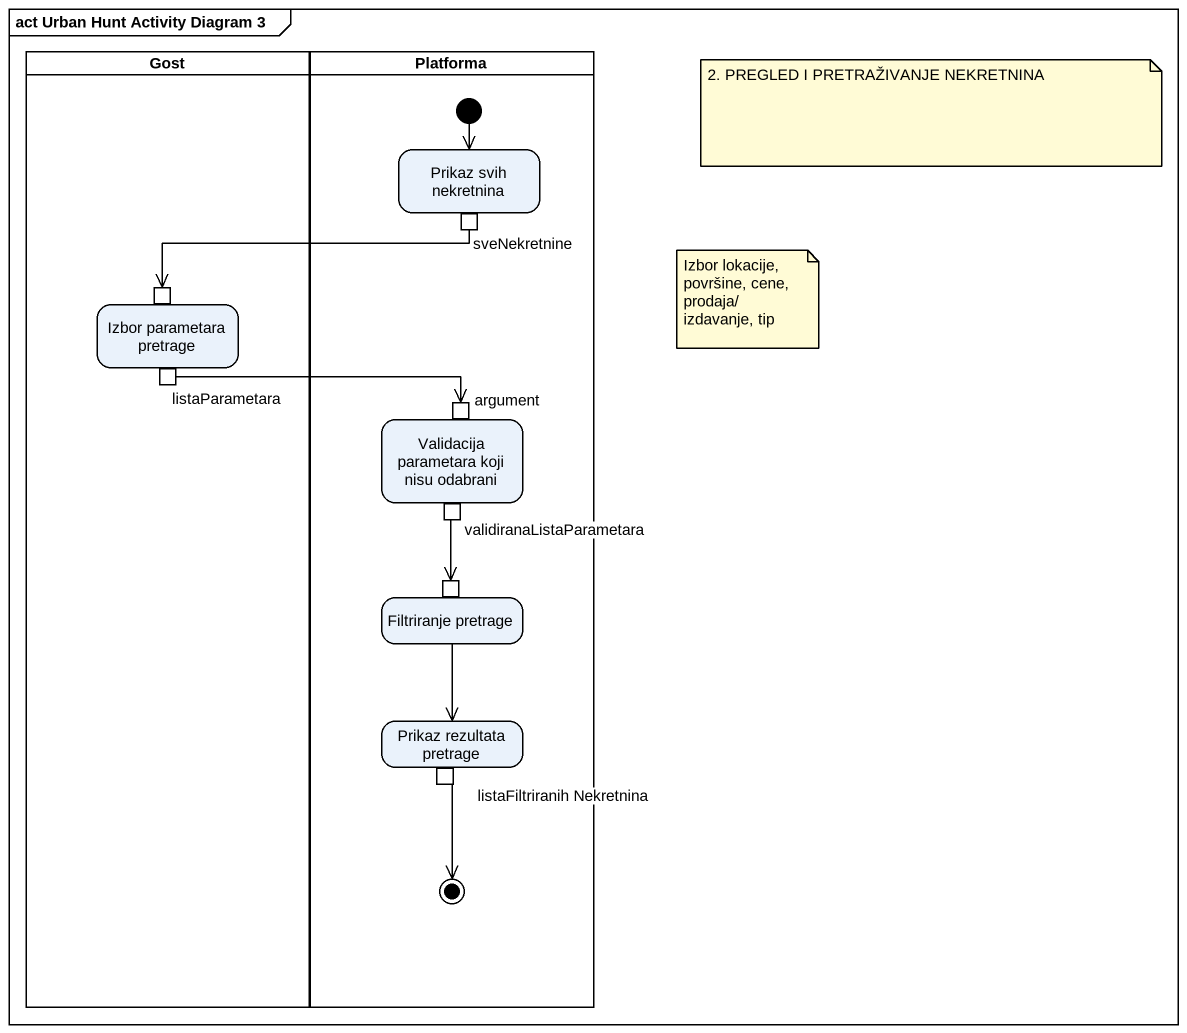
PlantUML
@startuml
mainframe act Urban Hunt Activity Diagram 3
hide empty description
state Gost <<partition>> {
  state "Izbor parametara pretrage" as Izbor_parametara_pretrage {
    state pin1 <<inputPin>>
    state listaParametara <<outputPin>>
  }
}
state Platforma <<partition>> {
  state "Prikaz svih nekretnina" as Prikaz_svih_nekretnina {
    state sveNekretnine <<outputPin>>
  }
  state "Validacija parametara koji nisu odabrani" as Validacija_parametara_koji {
    state argument <<inputPin>>
    state validiranaListaParametara <<outputPin>>
  }
  state "Filtriranje pretrage" as Filtriranje_pretrage {
    state pin2 <<inputPin>>
  }
  state "Prikaz rezultata pretrage" as Prikaz_rezultata_pretrage {
    state "listaFiltriranih Nekretnina" as listaFiltriranih_Nekretnina <<outputPin>>
  }
  state final1 <<end>>
  [*] --> Prikaz_svih_nekretnina
}
sveNekretnine -left-> pin1
listaParametara -right-> argument
validiranaListaParametara --> pin2
Filtriranje_pretrage --> Prikaz_rezultata_pretrage
listaFiltriranih_Nekretnina --> final1
note as N1
  2. PREGLED I PRETRAŽIVANJE NEKRETNINA
end note
note as N2
  Izbor lokacije, površine, cene, prodaja/izdavanje, tip
end note
@enduml
